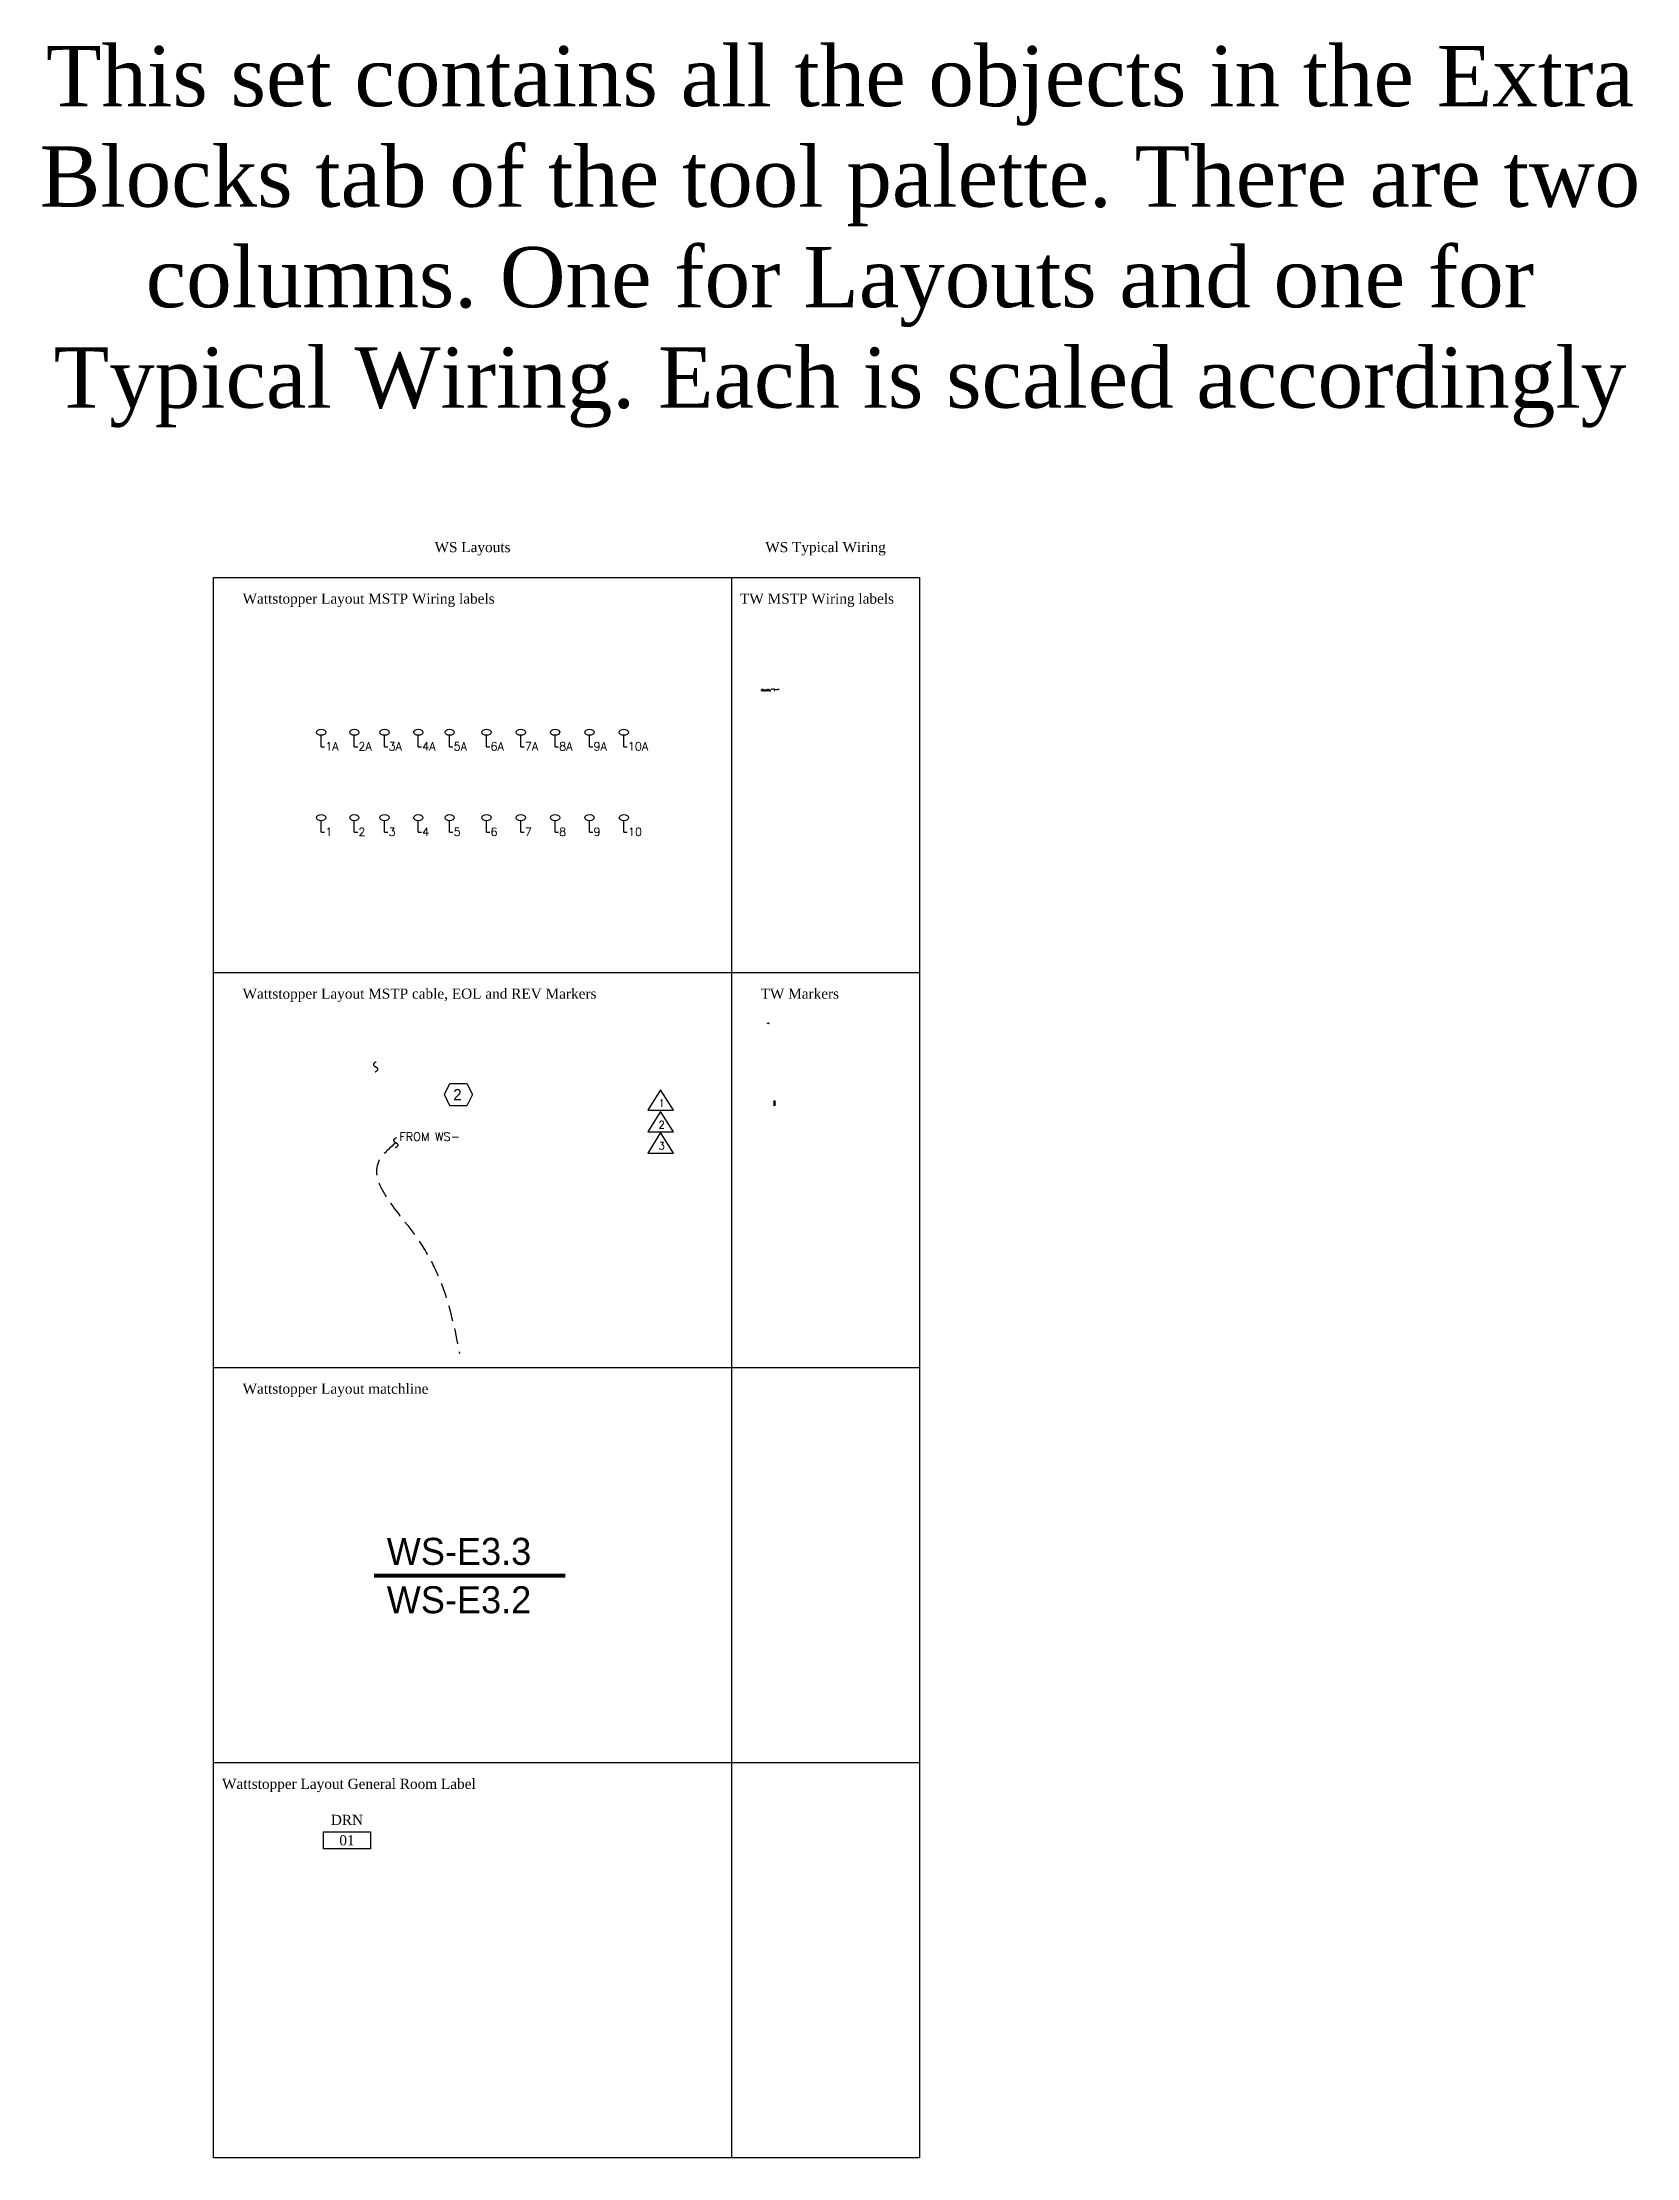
# Model space of a CAD drawing. Header units: inches. Extents: x -203 to 1688, y -1875 to 635.
import ezdxf
from ezdxf.enums import TextEntityAlignment as Align

# ---------------------------------------------------------------- set-up
doc = ezdxf.new("R2010")
doc.units = ezdxf.units.IN
doc.header["$LTSCALE"] = 75
doc.header["$MEASUREMENT"] = 0
doc.set_wipeout_variables(frame=1)
doc.linetypes.add('HIDDEN', pattern=[0.375, 0.25, -0.125])
doc.linetypes.add('HIDDEN2', pattern=[0.1875, 0.125, -0.0625])
for name, color, linetype in [('_WS_120_OHM', 160, 'Continuous'), ('_WS_MSTP', 160, 'HIDDEN'), ('_WS_REV_1', 160, 'Continuous'), ('_WS_REV_2', 160, 'Continuous'), ('_WS_REV_3', 160, 'Continuous'), ('WATTSTOPPER MATCHLINE', 160, 'HIDDEN2'), ('WS-ROOM-ID', 1, 'Continuous')]:
    doc.layers.add(name, color=color, linetype=linetype)
doc.layers.add('Toolbox', color=7, linetype='Continuous', plot=False)
doc.styles.add('ROMANC', font='COMPLEX.SHX')
doc.styles.add('WS8th', font='complex.shx', dxfattribs={"height": 0.1875})
doc.styles.add('WSTB', font='times.ttf')

# ---------------------------------------------------------------- blocks, each defined once
blk = doc.blocks.new('120ohm')
at = {"linetype": 'Continuous'}
blk.add_wipeout([(-13.6, -19.4), (-23.5, 0.4), (-13.6, 20.2), (16, 20.2), (25.9, 0.4), (16, -19.4)], dxfattribs=at)
for p, q in [((-23.5, 0.4), (-13.6, 20.2)), ((-13.6, -19.4), (-23.5, 0.4)), ((-13.6, 20.2), (16, 20.2)), ((16, 20.2), (25.9, 0.4)), ((25.9, 0.4), (16, -19.4)), ((16, -19.4), (-13.6, -19.4))]:
    blk.add_line(p, q, dxfattribs=at)
blk.add_text('2', height=19.8).set_placement((-0.5, -9.6), align=Align.CENTER)
blk = doc.blocks.new('REV DELTA')
blk.add_wipeout([(-15.8, -2.8), (4.5, -2.8), (-5.7, 13.4)])
for p, q in [((-5.7, 13.4), (-15.8, -2.8)), ((4.5, -2.8), (-5.7, 13.4)), ((-15.8, -2.8), (4.5, -2.8))]:
    blk.add_line(p, q)
at = {"style": 'ROMANC'}
blk.add_attdef('REV#', (-7.4, -0.1), '', height=6, dxfattribs=at)
blk = doc.blocks.new('WS_Layout_Matchline')
at = {"layer": 'WATTSTOPPER MATCHLINE', "linetype": 'HIDDEN', "const_width": 5}
blk.add_lwpolyline([(-113.6, 0), (113.6, 0)], dxfattribs=at)
at = {"layer": 'WATTSTOPPER MATCHLINE'}
for s, p in [('WS-E3.3', (-98.4, 12.8)), ('WS-E3.2', (-98.4, -44.6))]:
    blk.add_text(s, height=32.04, dxfattribs=at).set_placement(p)
blk = doc.blocks.new('TW_Cable_Splice')
for points in [[(-0.2, 0), (-0.5, 0.1), (-0.7, -0.1), (-1.1, 0.1)], [(0.6, -0.5), (0.8, -0.1), (0.5, 0.1), (0.8, 0.4)]]:
    blk.add_spline(points, degree=3)
blk = doc.blocks.new('WS_Layout_Cable')
blk.add_spline([(0, 0), (-20, -21.5), (23, -110), (75.5, -250.1)], degree=3)
blk = doc.blocks.new('TW_MTSP')
at = {"linetype": 'Continuous'}
for p, q in [((-3.8, -0.3), (-3.7, 0)), ((-3.7, -0.6), (-3.8, -0.3)), ((-3.7, 0), (-3.2, 0)), ((-3.2, -0.6), (-3.7, -0.6)), ((-3.2, 0), (-3.1, -0.3)), ((-3.1, -0.3), (-3.2, -0.6))]:
    blk.add_line(p, q, dxfattribs=at)
blk.add_line((-0.3, 0), (-1.1, 0))
at = {"linetype": 'Continuous', "extrusion": (0, 0, -1)}
blk.add_ellipse((0, 0), major_axis=(-0.258, 0), ratio=0.279119, dxfattribs=at)
blk.add_text('1', height=0.288).set_placement((-3.5, -0.4), align=Align.CENTER)
at = {"insert": (-1.3, 0.4), "char_height": 0.288, "width": 4.603, "attachment_point": 3}
blk.add_mtext('LM-MSTP \\P{\\Fromand|c0;Dataline}', dxfattribs=at)
blk = doc.blocks.new('TW_MTSP_S')
at = {"linetype": 'Continuous'}
for p, q in [((-3.2, 1.3), (-3, 1.6)), ((-3, 1), (-3.2, 1.3)), ((-3, 1.6), (-2.6, 1.6)), ((-2.6, 1), (-3, 1)), ((-2.6, 1.6), (-2.5, 1.3)), ((-2.5, 1.3), (-2.6, 1))]:
    blk.add_line(p, q, dxfattribs=at)
for q in [(-0.4, 1.6), (0, 0.3)]:
    blk.add_line((0, 1.6), q)
at = {"linetype": 'Continuous', "extrusion": (0, 0, -1)}
blk.add_ellipse((0, 0), major_axis=(0, 0.258), ratio=0.279119, dxfattribs=at)
blk.add_text('1', height=0.288).set_placement((-2.8, 1.1), align=Align.CENTER)
at = {"insert": (-0.7, 2), "char_height": 0.288, "width": 4.603, "attachment_point": 3}
blk.add_mtext('LM-MSTP \\P{\\Fromand|c0;Dataline}', dxfattribs=at)
blk = doc.blocks.new('WS_Layout_Cable_ID')
at = {"layer": '_WS_MSTP', "linetype": 'Continuous'}
for p, q in [((-179.6, 33.5), (-179.6, 47.1)), ((-179.6, 33.5), (-175.7, 33.5)), ((-140.3, 33.5), (-140.3, 47.1)), ((-140.3, 33.5), (-136.3, 33.5)), ((-104.5, 33.5), (-104.5, 47.1)), ((-104.5, 33.5), (-100.5, 33.5)), ((-64.4, 33.5), (-64.4, 47.1)), ((-64.4, 33.5), (-60.5, 33.5)), ((-27.2, 33.5), (-27.2, 47.1)), ((-27.2, 33.5), (-23.3, 33.5)), ((16.4, 33.5), (16.4, 47.1)), ((16.4, 33.5), (20.4, 33.5)), ((57.2, 33.5), (57.2, 47.1)), ((57.2, 33.5), (61.1, 33.5)), ((97.9, 33.5), (97.9, 47.1)), ((97.9, 33.5), (101.9, 33.5)), ((138.7, 33.5), (138.7, 47.1)), ((138.7, 33.5), (142.6, 33.5)), ((179.4, 33.5), (179.4, 47.1)), ((179.4, 33.5), (183.4, 33.5)), ((-179.6, -67.9), (-179.6, -54.3)), ((-179.6, -67.9), (-175.7, -67.9)), ((-140.3, -67.9), (-140.3, -54.3)), ((-140.3, -67.9), (-136.3, -67.9)), ((-104.5, -67.9), (-104.5, -54.3)), ((-104.5, -67.9), (-100.5, -67.9)), ((-64.4, -67.9), (-64.4, -54.3)), ((-64.4, -67.9), (-60.5, -67.9)), ((-27.2, -67.9), (-27.2, -54.3)), ((-27.2, -67.9), (-23.3, -67.9)), ((16.4, -67.9), (16.4, -54.3)), ((16.4, -67.9), (20.4, -67.9)), ((57.2, -67.9), (57.2, -54.3)), ((57.2, -67.9), (61.1, -67.9)), ((97.9, -67.9), (97.9, -54.3)), ((97.9, -67.9), (101.9, -67.9)), ((138.7, -67.9), (138.7, -54.3)), ((138.7, -67.9), (142.7, -67.9)), ((179.5, -67.9), (179.5, -54.3)), ((179.5, -67.9), (183.5, -67.9))]:
    blk.add_line(p, q, dxfattribs=at)
for centre in [(-179.6, 50.7), (-140.2, 50.7), (-104.4, 50.7), (-64.4, 50.7), (-27.2, 50.7), (16.5, 50.7), (57.2, 50.7), (97.9, 50.7), (138.7, 50.7), (179.5, 50.7), (-179.6, -50.7), (-140.2, -50.7), (-104.4, -50.7), (-64.4, -50.7), (-27.2, -50.7), (16.5, -50.7), (57.2, -50.7), (98, -50.7), (138.8, -50.7), (179.6, -50.7)]:
    blk.add_ellipse(centre, major_axis=(5.47, 0), ratio=0.659605, dxfattribs=at)
at = {"layer": '_WS_MSTP', "char_height": 9.78, "attachment_point": 1, "style": 'WS8th'}
for s, insert in [('1A', (-174.8, 38.8)), ('2A', (-135.5, 38.8)), ('3A', (-99.7, 38.8)), ('4A', (-59.7, 38.8)), ('5A', (-22.5, 38.8)), ('6A', (21.2, 38.8)), ('7A', (62, 38.8)), ('8A', (102.7, 38.8)), ('9A', (143.5, 38.8)), ('10A', (184.2, 38.8)), ('1', (-174.8, -62.6)), ('2', (-135.5, -62.6)), ('3', (-99.7, -62.6)), ('4', (-59.7, -62.6)), ('5', (-22.5, -62.6)), ('6', (21.2, -62.6)), ('7', (62, -62.6)), ('8', (102.7, -62.6)), ('9', (143.5, -62.6)), ('10', (184.3, -62.6))]:
    blk.add_mtext_dynamic_manual_height_columns(s, width=100.203, gutter_width=0.938, heights=[0], dxfattribs=dict(at, insert=insert))
blk = doc.blocks.new('TW_Cable_ID')
for p, q in [((-4.9, 0.2), (-4.9, 0.6)), ((-4.9, 0.2), (-4.8, 0.2)), ((-3.9, 0.2), (-3.9, 0.6)), ((-3.9, 0.2), (-3.7, 0.2)), ((-2.9, 0.2), (-2.9, 0.6)), ((-2.9, 0.2), (-2.8, 0.2)), ((-1.8, 0.2), (-1.8, 0.6)), ((-1.8, 0.2), (-1.6, 0.2)), ((-0.7, 0.2), (-0.7, 0.6)), ((-0.7, 0.2), (-0.6, 0.2)), ((0.5, 0.2), (0.5, 0.6)), ((0.5, 0.2), (0.6, 0.2)), ((1.6, 0.2), (1.6, 0.6)), ((1.6, 0.2), (1.7, 0.2)), ((2.7, 0.2), (2.7, 0.6)), ((2.7, 0.2), (2.9, 0.2)), ((3.9, 0.2), (3.9, 0.6)), ((3.9, 0.2), (4, 0.2)), ((4.9, 0.2), (4.9, 0.6)), ((4.9, 0.2), (5.1, 0.2)), ((-4.9, -1.1), (-4.9, -0.8)), ((-4.9, -1.1), (-4.8, -1.1)), ((-3.8, -1.1), (-3.8, -0.8)), ((-3.8, -1.1), (-3.7, -1.1)), ((-2.8, -1.1), (-2.8, -0.8)), ((-2.8, -1.1), (-2.7, -1.1)), ((-1.7, -1.1), (-1.7, -0.8)), ((-1.7, -1.1), (-1.6, -1.1)), ((-0.7, -1.1), (-0.7, -0.8)), ((-0.7, -1.1), (-0.6, -1.1)), ((0.5, -1.1), (0.5, -0.8)), ((0.5, -1.1), (0.6, -1.1)), ((1.7, -1.1), (1.7, -0.8)), ((1.7, -1.1), (1.8, -1.1)), ((2.8, -1.1), (2.8, -0.8)), ((2.8, -1.1), (2.9, -1.1)), ((3.9, -1.1), (3.9, -0.8)), ((3.9, -1.1), (4, -1.1)), ((4.9, -1.1), (4.9, -0.8)), ((4.9, -1.1), (5.1, -1.1))]:
    blk.add_line(p, q)
for centre in [(-4.9, 0.7), (-3.9, 0.7), (-2.9, 0.7), (-1.8, 0.7), (-0.7, 0.7), (0.5, 0.7), (1.6, 0.7), (2.7, 0.7), (3.9, 0.7), (4.9, 0.7), (-4.9, -0.7), (-3.8, -0.7), (-2.8, -0.7), (-1.7, -0.7), (-0.7, -0.7), (0.5, -0.7), (1.7, -0.7), (2.8, -0.7), (3.9, -0.7), (4.9, -0.7)]:
    blk.add_ellipse(centre, major_axis=(0.151, 0), ratio=0.659605)
at = {"char_height": 0.271, "attachment_point": 1, "style": 'WS8th'}
for s, insert in [('1A', (-4.8, 0.3)), ('2A', (-3.7, 0.3)), ('3A', (-2.7, 0.3)), ('4A', (-1.6, 0.3)), ('5A', (-0.6, 0.3)), ('6A', (0.6, 0.3)), ('7A', (1.7, 0.3)), ('8A', (2.9, 0.3)), ('9A', (4, 0.3)), ('10A', (5.1, 0.3)), ('1', (-4.8, -1)), ('2', (-3.7, -1)), ('3', (-2.7, -1)), ('4', (-1.6, -1)), ('5', (-0.5, -1)), ('6', (0.7, -1)), ('7', (1.8, -1)), ('8', (2.9, -1)), ('9', (4, -1)), ('10', (5.1, -1))]:
    blk.add_mtext_dynamic_manual_height_columns(s, width=100.203, gutter_width=0.938, heights=[0], dxfattribs=dict(at, insert=insert))
blk = doc.blocks.new('TW_REV')
blk.add_wipeout([(-1.1, -0.9), (1.1, -0.9), (0, 0.9)])
for p, q in [((0, 0.9), (-1.1, -0.9)), ((1.1, -0.9), (0, 0.9)), ((-1.1, -0.9), (1.1, -0.9))]:
    blk.add_line(p, q)
at = {"style": 'ROMANC'}
blk.add_attdef('REV#', (-0.2, -0.6), '', height=0.667, dxfattribs=at)
blk = doc.blocks.new('WS_ROOMID')
at = {"flags": 128}
blk.add_lwpolyline([(-28, -10), (-28, 10), (28, 10), (28, -10)], close=True, dxfattribs=at)
at = {"style": 'WSTB'}
for tag, p in [('RMNAME1', (0, 37.8)), ('RMNAME2', (0, 18.1))]:
    blk.add_attdef(tag, text='', height=12, dxfattribs=at).set_placement(p, align=Align.CENTER)
blk.add_attdef('RMNO', text='', height=12, dxfattribs=at).set_placement((0, 0), align=Align.MIDDLE_CENTER)
blk = doc.blocks.new('WS_Layout_Cable_Splice')
at = {"layer": '_WS_MSTP'}
blk.add_lwpolyline([(-0.7, -5.9, 0.115439), (2.4, -3.7, 0.361664), (2.4, -2, 0.104888), (0, 0, -0.104888), (-2.4, 2, -0.361664), (-2.4, 3.7, -0.115439), (0.7, 5.9)], format="xyb", dxfattribs=at)
blk = doc.blocks.new('WS_Layout_Cable_Text')
at = {"layer": '_WS_MSTP'}
blk.add_lwpolyline([(-0.7, -5.9, 0.115439), (2.4, -3.7, 0.361664), (2.4, -2, 0.104888), (0, 0, -0.104888), (-2.4, 2, -0.361664), (-2.4, 3.7, -0.115439), (0.7, 5.9)], format="xyb", dxfattribs=at)
at = {"layer": '_WS_MSTP', "insert": (4.2, 12.1), "char_height": 9.78, "attachment_point": 1, "style": 'WS8th'}
blk.add_mtext_dynamic_manual_height_columns('FROM WS-', width=70.444, gutter_width=0.938, heights=[0], dxfattribs=at)

msp = doc.modelspace()

# ---------------------------------------------------------------- linework, layer by layer
for p, q in [((0, 0), (837.4, 0)), ((614.5, 0), (614.5, -1874.5)), ((837.4, 0), (837.4, -1874.5)), ((837.4, 0), (837.4, -1874.5)), ((0, -468.6), (837.4, -468.6)), ((0, -937.3), (837.4, -937.3)), ((0, -937.3), (837.4, -937.3)), ((0, -1405.9), (837.4, -1405.9))]:
    msp.add_line(p, q)

# ---------------------------------------------------------------- block references
for name, p in [('TW_Cable_ID', (655, -133.6)), ('TW_MTSP_S', (665.2, -133.8)), ('TW_MTSP', (670.5, -132.9)), ('TW_Cable_Splice', (658.1, -528.9)), ('WS_Layout_Cable_Splice', (192.2, -580.6)), ('WS_Layout_Matchline', (303.8, -1184.1))]:
    msp.add_blockref(name, p)
at = {"layer": '_WS_120_OHM', "xscale": 0.6743416333117196, "yscale": 0.6743416333117196, "zscale": 0.6743416333117196}
msp.add_blockref('120ohm', (289.6, -613.8), dxfattribs=at)
at = {"layer": '_WS_MSTP'}
for name, p in [('WS_Layout_Cable_ID', (307.2, -234.3)), ('WS_Layout_Cable', (216.2, -670.6)), ('WS_Layout_Cable_Text', (216.2, -670.6))]:
    msp.add_blockref(name, p, dxfattribs=at)
at = {"layer": '_WS_REV_3', "linetype": 'Continuous', "xscale": 1.5, "yscale": 1.5, "zscale": 1.5}
msp.add_blockref('REV DELTA', (538.8, -678.6), dxfattribs=at).add_auto_attribs({'REV#': '3'})
at = {"layer": 'WS-ROOM-ID'}
ref = msp.add_blockref('WS_ROOMID', (158.2, -1498), dxfattribs=at)
ref.add_attrib('RMNAME2', 'DRN', dxfattribs={"layer": '0', "height": 12, "style": 'WSTB'}).set_placement((158.2, -1479.8), align=Align.CENTER)
ref.add_attrib('RMNO', '01', dxfattribs={"layer": '0', "height": 12, "style": 'WSTB'}).set_placement((158.2, -1498), align=Align.MIDDLE_CENTER)

# ---------------------------------------------------------------- texts
at = {"style": 'WSTB'}
for s, width, insert, char_height, attachment_point in [('This set contains all the objects in the Extra Blocks tab of the tool palette. There are two columns. One for Layouts and one for Typical Wiring. Each is scaled accordingly', 1928.857, (743, 404.1), 71.5199, 5), ('WS Layouts', 334.338, (307.2, 34), 12, 5), ('WS Typical Wiring', 334.338, (726, 34), 12, 5), ('Wattstopper Layout MSTP Wiring labels', 334.338, (34.4, -19.1), 12, 1), ('TW MSTP Wiring labels', 334.338, (624.5, -19.1), 12, 1), ('Wattstopper Layout MSTP cable, EOL and REV Markers', 440.03, (34.4, -487.7), 12, 1), ('TW Markers', 440.03, (648.9, -487.7), 12, 1), ('Wattstopper Layout matchline', 440.03, (34.4, -956.3), 12, 1), ('Wattstopper Layout General Room Label', 334.338, (10, -1425), 12, 1)]:
    msp.add_mtext_dynamic_manual_height_columns(s, width=width, gutter_width=60, heights=[0], dxfattribs=dict(at, insert=insert, char_height=char_height, attachment_point=attachment_point))

# ---------------------------------------------------------------- next in the draw order: block references
at = {"layer": '_WS_REV_2', "linetype": 'Continuous', "xscale": 1.5, "yscale": 1.5, "zscale": 1.5}
msp.add_blockref('REV DELTA', (538.8, -653.5), dxfattribs=at).add_auto_attribs({'REV#': '2'})

# ---------------------------------------------------------------- next in the draw order: block references
at = {"layer": '_WS_REV_1', "linetype": 'Continuous', "xscale": 1.5, "yscale": 1.5, "zscale": 1.5}
msp.add_blockref('REV DELTA', (538.8, -627.9), dxfattribs=at).add_auto_attribs({'REV#': '1'})

# ---------------------------------------------------------------- next in the draw order: linework, layer by layer
at = {"layer": 'Toolbox'}
msp.add_lwpolyline([(837.4, -1874.5), (0, -1874.5), (0, 0)], dxfattribs=at)

# ---------------------------------------------------------------- next in the draw order: block references
at = {"layer": '_WS_REV_1', "linetype": 'Continuous'}
msp.add_blockref('TW_REV', (665.5, -621.3), dxfattribs=at).add_auto_attribs({'REV#': '1'})

# ---------------------------------------------------------------- next in the draw order: block references
at = {"layer": '_WS_REV_2', "linetype": 'Continuous'}
msp.add_blockref('TW_REV', (665.5, -623.2), dxfattribs=at).add_auto_attribs({'REV#': '2'})

# ---------------------------------------------------------------- next in the draw order: block references
at = {"layer": '_WS_REV_3', "linetype": 'Continuous'}
msp.add_blockref('TW_REV', (665.5, -625), dxfattribs=at).add_auto_attribs({'REV#': '3'})

doc.saveas('drawing.dxf')
